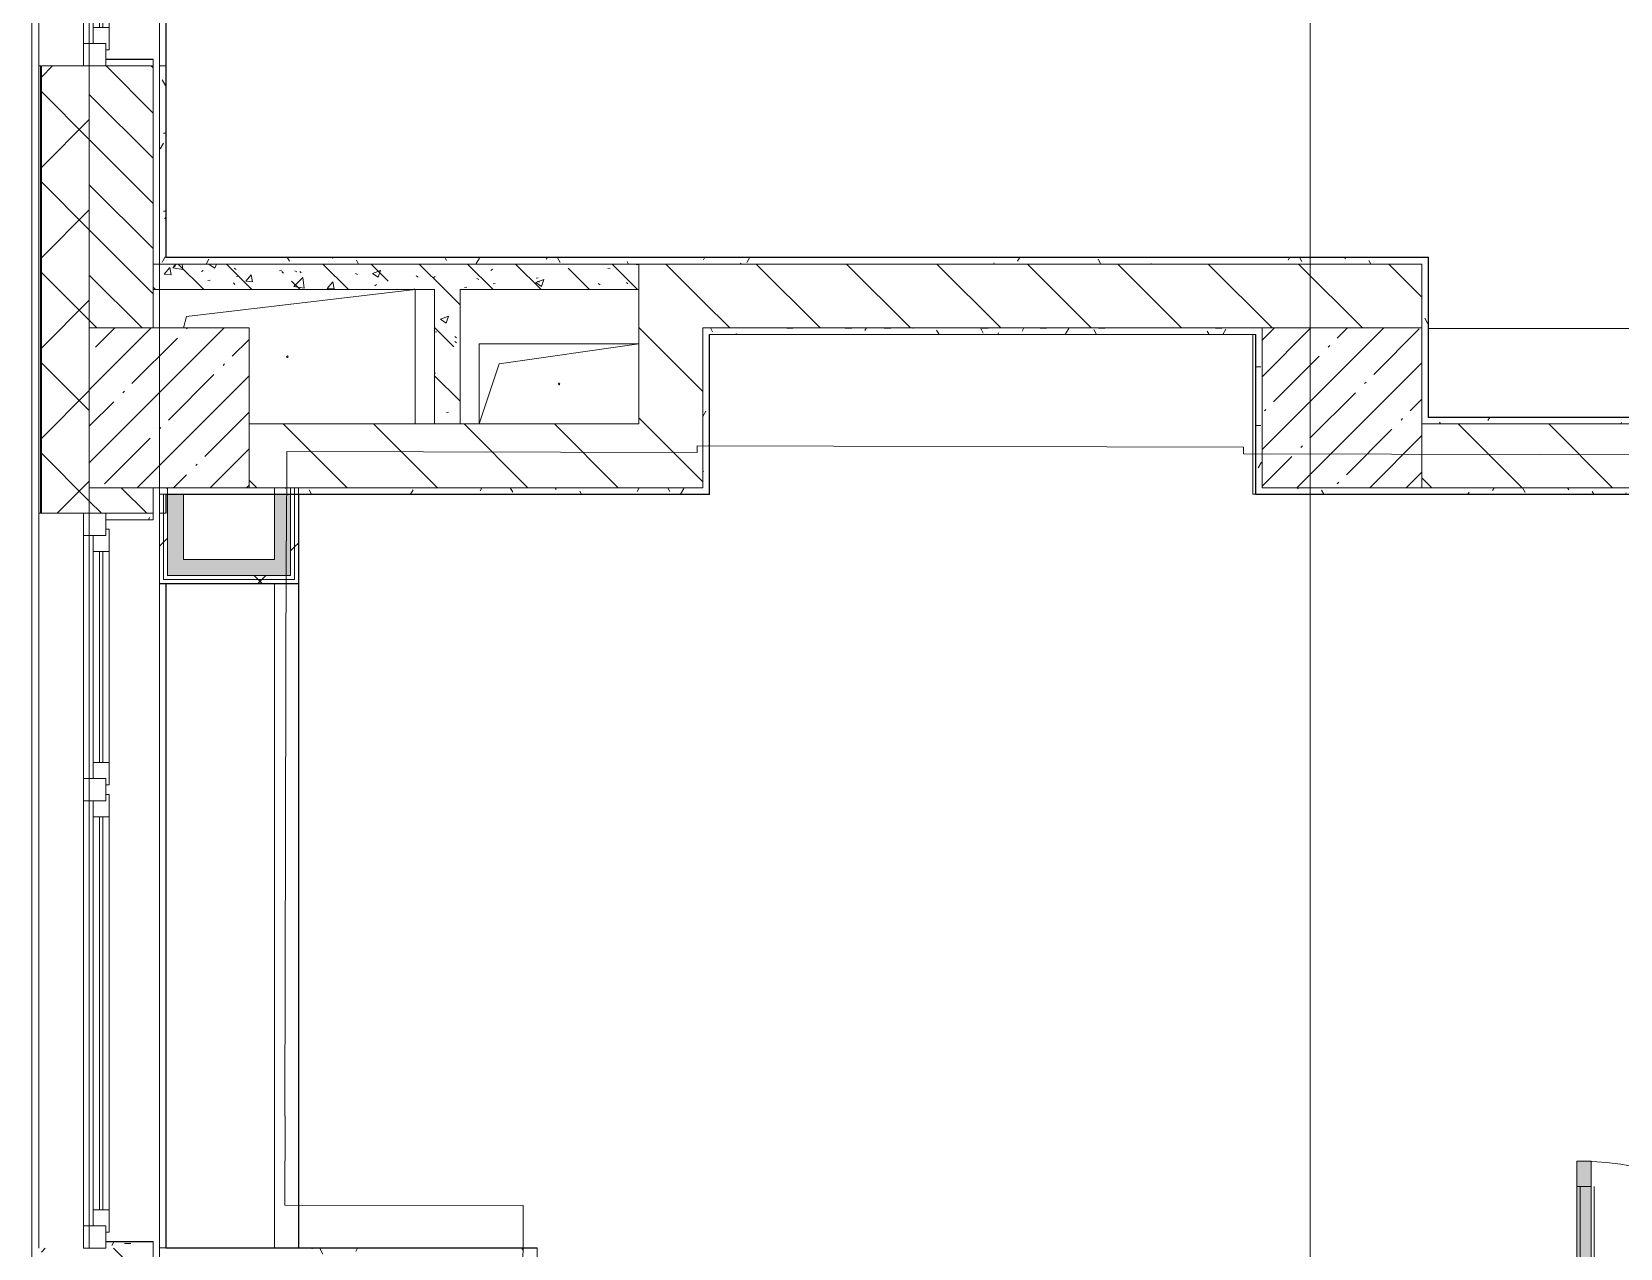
# Model space of a CAD drawing. Header units: millimetres. Extents: x -249154 to 415037, y -45458 to 354837.
# Drawn here: x -225 to 4745, y 8384 to 12191 of the extents above; entities that cross this region are included whole.
import ezdxf

# ---------------------------------------------------------------- set-up
doc = ezdxf.new("R2010")
doc.units = ezdxf.units.MM
for name, color, linetype, lineweight in [('A-AREA-BNDY', 7, 'Continuous', 5), ('A-DETL-GENF', 7, 'Continuous', 9), ('A-FLOR', 7, 'Continuous', 9), ('A-GENM', 7, 'Continuous', 9), ('A-GLAZ', 7, 'Continuous', 9), ('A-GLAZ-1', 7, 'Continuous', 5), ('A-WALL', 7, 'Continuous', 5), ('I-WALL', 7, 'Continuous', 5), ('S-COLS', 7, 'Continuous', 9), ('S-COLS-1', 7, 'Continuous', 5), ('Оси', 7, 'Continuous', 9)]:
    doc.layers.add(name, color=color, linetype=linetype, lineweight=lineweight)
for name, color, linetype, lineweight, true_color in [('A-DOOR-1', 7, 'Continuous', 5, 0xc0c0c0), ('A-WALL-1', 9, 'Continuous', 5, 0x808080), ('A-WALL-FNSH-1', 9, 'Continuous', 5, 0x808080)]:
    doc.layers.add(name, color=color, linetype=linetype, lineweight=lineweight, true_color=true_color)
doc.layers.add('A-FLOR-PATT-1', color=7, linetype='Continuous', lineweight=9, true_color=0xeef6ff, transparency=0.5)
pattern_1 = [(135, (64.7, -136.06), (-141.4214, -141.4214), [])]
pattern_2 = [(135, (64.7, -136.06), (-150.8683, -150.8683), [213.36, -35.56, 7.112, -35.56]), (135, (64.7, 14.71), (-150.8683, -150.8683), []), (50, (64.7, -136.06), (255.0577, -22.3145), [26.67, -293.37]), (355, (64.7, -136.06), (-49.3404, 267.479), [21.336, -234.696]), (100.451, (85.96, -137.92), (205.7195, 245.1636), [22.666, -249.326]), (46.184, (64.7, -64.94), (379.511, -58.86), [40.005, -440.055]), (96.636, (96.33, -69.85), (332.363, 346.399), [33.999, -373.989]), (351.184, (64.7, -64.94), (332.367, 346.395), [32.004, -352.044]), (21, (100.26, -82.72), (212.26, -143.171), [26.67, -293.37]), (326, (100.26, -82.72), (86.5224, 257.863), [21.336, -234.696]), (71.451, (117.95, -94.65), (298.784, 114.69), [22.666, -249.326]), (37.5, (64.7, -136.06), (4.32385, 118.3775), [6.706, -225.146, 6.706, -231.546, -235.585]), (37.5, (64.7, -136.06), (4.32385, 118.3775), [-470.103, 6.706, -228.879]), (7.5, (64.7, -136.06), (93.5476, 140.2533), [6.706, -129.134, 6.706, -219.812, -89.789]), (7.5, (64.7, -136.06), (93.5476, 140.2533), [-362.356, 6.706, -83.083]), (327.5, (-14.6, -136.06), (189.82734, -8.0202), [6.706, -82.194, 6.706, -270.662, -368.046]), (327.5, (-14.6, -136.06), (189.82734, -8.0202), [-366.268, 6.706, -361.34]), (317.5, (-50.16, -136.06), (207.3811, 35.5976), [6.706, -108.864, 6.706, -177.495, -261.366]), (317.5, (-50.16, -136.06), (207.3811, 35.5976), [-299.771, 6.706, -254.66])]
pattern_3 = [(0, (64.7, -136.06), (243.84, 60.96), [20.117, -162.763, 20.117, -162.763, -975.36]), (0, (64.7, -136.06), (243.84, 60.96), [-365.76, 20.117, -345.643, 20.117, -162.763, -426.72]), (0, (64.7, -136.06), (243.84, 60.96), [-914.4, 20.117, -101.803, 20.117, -284.683]), (120, (156.14, -105.58), (-174.7129, 180.69163), [20.117, -162.763, 20.117, -162.763, -975.36]), (120, (156.14, -105.58), (-174.7129, 180.69163), [-365.76, 20.117, -345.643, 20.117, -162.763, -426.72]), (120, (156.14, -105.58), (-174.7129, 180.69163), [-914.4, 20.117, -101.803, 20.117, -284.683]), (240, (186.62, 16.34), (-69.1271, -241.65163), [20.117, -162.763, 20.117, -162.763, -975.36]), (240, (186.62, 16.34), (-69.1271, -241.65163), [-365.76, 20.117, -345.643, 20.117, -162.763, -426.72]), (240, (186.62, 16.34), (-69.1271, -241.65163), [-914.4, 20.117, -101.803, 20.117, -284.683])]
pattern_4 = [(45, (64.7, -136.06), (-212.132, 212.132), []), (135, (64.7, -136.06), (-212.132, -212.132), [])]

# ---------------------------------------------------------------- blocks, each defined once
blk = doc.blocks.new('120_Окно_СКБ_2Ст - 120_Окно_СКБ_2Ст 2300х2500 _мал створка справа_-22272277-Объем проектирования 1 этажа')
at = {"layer": 'A-GLAZ'}
for p, q in [((-1150, -127), (-1150, -57)), ((-1150, -57), (-1080, -57)), ((-1080, -57), (-1080, -127)), ((250, -87), (-1080, -87)), ((-1080, -87), (-1080, -127)), ((-1030, -137), (-1030, -87)), ((200, -137), (200, -87)), ((250, -127), (250, -57)), ((250, -57), (320, -57)), ((250, -127), (250, -87)), ((320, -57), (320, -127)), ((1080, -87), (320, -87)), ((320, -87), (320, -127)), ((370, -137), (370, -87)), ((1030, -137), (1030, -87)), ((1080, -127), (1080, -57)), ((1080, -57), (1150, -57)), ((1080, -127), (1080, -87)), ((1150, -57), (1150, -127)), ((-1080, -127), (-1150, -127)), ((-1080, -127), (-1100, -127)), ((-1100, -127), (-1100, -137)), ((-1100, -137), (270, -137)), ((270, -137), (-1100, -137)), ((320, -127), (250, -127)), ((270, -127), (250, -127)), ((270, -137), (270, -127)), ((320, -127), (300, -127)), ((300, -127), (300, -137)), ((300, -137), (1100, -137)), ((1100, -137), (300, -137)), ((1150, -127), (1080, -127)), ((1100, -127), (1080, -127)), ((1100, -137), (1100, -127))]:
    blk.add_line(p, q, dxfattribs=at)
at = {"layer": 'A-GLAZ-1'}
for p, q in [((1150, -57), (-1150, -57)), ((-1130, -127), (-1100, -127)), ((-1030, -107), (200, -107)), ((200, -117), (-1030, -117)), ((270, -127), (300, -127)), ((370, -107), (1030, -107)), ((1030, -117), (370, -117)), ((1100, -127), (1130, -127))]:
    blk.add_line(p, q, dxfattribs=at)
blk = doc.blocks.new('120_Окно_СКБ_1Ст - 120_Окно_СКБ_1Ст 900х2500_h_-20664874-Объем проектирования 1 этажа')
at = {"layer": 'A-GLAZ'}
for p, q in [((-450, -127), (-450, -57)), ((-450, -57), (-380, -57)), ((-380, -57), (-380, -127)), ((380, -87), (-380, -87)), ((-380, -87), (-380, -127)), ((-330, -137), (-330, -87)), ((330, -137), (330, -87)), ((380, -127), (380, -57)), ((380, -57), (450, -57)), ((380, -127), (380, -87)), ((450, -57), (450, -127)), ((-380, -127), (-450, -127)), ((-380, -127), (-400, -127)), ((-400, -127), (-400, -137)), ((-400, -137), (400, -137)), ((400, -137), (-400, -137)), ((450, -127), (380, -127)), ((400, -127), (380, -127)), ((400, -137), (400, -127))]:
    blk.add_line(p, q, dxfattribs=at)
at = {"layer": 'A-GLAZ-1'}
for p, q in [((450, -57), (-450, -57)), ((-430, -127), (-400, -127)), ((-330, -107), (330, -107)), ((330, -117), (-330, -117)), ((400, -127), (430, -127))]:
    blk.add_line(p, q, dxfattribs=at)
blk = doc.blocks.new('BSC_Колонна _Прямоугольная - 500х500-V166-Объем проектирования 1 этажа')
at = {"layer": 'S-COLS-1'}
h = blk.add_hatch(dxfattribs=at)
h.set_pattern_fill('FP_160', color=256, style=0, pattern_type=2)
h.set_pattern_definition([(45, (-3810, -11150), (-114.0493, 114.0493), []), (45, (-3695.95, -11150), (-114.0493, 114.0493), [201.612, -40.322, 6.706, -33.617])])
h.paths.add_polyline_path([(-6.7, -250), (250, -250), (250, 250), (-250, 250), (-250, -250), (-77.7, -250)])
for p, q in [((250, 250), (-250, 250)), ((-250, 250), (-250, -250)), ((250, -250), (250, 250)), ((-250, -250), (250, -250))]:
    blk.add_line(p, q, dxfattribs=at)
blk = doc.blocks.new('GM_Отверстие прямоугольное _в плите_ - Отверстие-V173-Объем проектирования 1 этажа')
at = {"layer": 'A-GENM'}
for p, q in [((-250, -125), (-250, 125)), ((-250, 125), (250, 125)), ((250, 125), (-250, 125)), ((-250, 125), (-250, -125)), ((-187.5, 62.5), (250, 125)), ((-250, -125), (-187.5, 62.5))]:
    blk.add_line(p, q, dxfattribs=at)
for start, end in [(360, 180), (180, 360)]:
    blk.add_arc((0, 0), 2.5, start, end, dxfattribs=at)
blk = doc.blocks.new('GM_Отверстие прямоугольное _в плите_ - Отверстие-22237344-Объем проектирования 1 этажа')
at = {"layer": 'A-GENM'}
for p, q in [((-316, 126), (400, 210)), ((400, 210), (400, -210)), ((400, -210), (400, 210)), ((-325, 90), (-316, 126))]:
    blk.add_line(p, q, dxfattribs=at)
for start, end in [(360, 180), (180, 360)]:
    blk.add_arc((0, 0), 2.5, start, end, dxfattribs=at)
blk = doc.blocks.new('BSC_Колонна _Прямоугольная - 500х500-V187-Объем проектирования 1 этажа')
at = {"layer": 'S-COLS-1'}
h = blk.add_hatch(dxfattribs=at)
h.set_pattern_fill('FP_177', color=256, style=0, pattern_type=2)
h.set_pattern_definition([(45, (-140, -11150), (-114.0493, 114.0493), []), (45, (-25.95, -11150), (-114.0493, 114.0493), [201.612, -40.322, 6.706, -33.617])])
h.paths.add_polyline_path([(-227.1, -250), (250, -250), (250, 250), (-250, 250), (-250, -250)])
for p, q in [((250, 250), (-250, 250)), ((-250, 250), (-250, -250)), ((250, -250), (250, 250)), ((-250, -250), (250, -250))]:
    blk.add_line(p, q, dxfattribs=at)
blk = doc.blocks.new('Дверь_Витражная_остекление_ - ДВН_CОШ в витраже В-6-31924853-Объем проектирования 1 этажа')
at = {"layer": 'A-DETL-GENF'}
for p, q in [((-900, 60), (-855, 60)), ((-855, 60), (-855, -10)), ((900, 60), (855, 60)), ((855, 60), (855, -10)), ((-910, -930), (-910, -17)), ((-910, -17), (-910, -930)), ((-865, -10), (-900, -10)), ((-865, -10), (-900, -10)), ((-855, -10), (-900, -10)), ((-865, -930), (-865, -10)), ((-865, -930), (-865, -10)), ((855, -10), (900, -10)), ((865, -10), (900, -10)), ((865, -910), (865, -10)), ((865, -10), (865, -910)), ((900, -10), (865, -10)), ((910, -910), (910, -17)), ((910, -910), (910, -17)), ((-910, -90), (-865, -90)), ((-900, -850), (-900, -90)), ((-856, -850), (-856, -90)), ((856, -830), (856, -90)), ((910, -90), (865, -90)), ((900, -830), (900, -90)), ((910, -830), (865, -830)), ((-910, -850), (-865, -850)), ((-910, -930), (-865, -930)), ((-910, -930), (-865, -930)), ((910, -910), (865, -910)), ((865, -910), (910, -910))]:
    blk.add_line(p, q, dxfattribs=at)
at = {"layer": 'A-DOOR-1'}
for p, q in [((-910, -930), (-910, -17)), ((910, -910), (910, -17))]:
    blk.add_line(p, q, dxfattribs=at)
for centre, radius, start, end in [((-910, -10), 920, 270, 0), ((910, -10), 900, 180, 270)]:
    blk.add_arc(centre, radius, start, end, dxfattribs=at)
blk = doc.blocks.new('Зашивка приборов отопления14 - Зашивка приборов отопления-33280456-Объем проектирования 1 этажа')
at = {"layer": 'A-WALL'}
for p, q in [((37471.9, 23439), (35392.9, 23439)), ((35391.9, 23079), (37471.9, 23079)), ((37471.9, 23079), (35391.9, 23079)), ((35391.9, 23004), (37471.9, 23004))]:
    blk.add_line(p, q, dxfattribs=at)

msp = doc.modelspace()

# ---------------------------------------------------------------- hatches: boundary and pattern name
at = {"layer": 'A-FLOR-PATT-1'}
h = msp.add_hatch(color=256, dxfattribs=at)
h.paths.add_polyline_path([(12979.7, 7783.9), (13024.7, 7783.9), (13024.7, 8626.9), (12979.7, 8626.9), (12979.7, 8277.3)])
h.paths.add_polyline_path([(14244.7, 7783.9), (14289.7, 7783.9), (14289.7, 8166.9), (14244.7, 8166.9), (14244.7, 7806.5)])
h.paths.add_polyline_path([(6429.7, 7783.9), (6429.7, 8676.9), (6384.7, 8676.9), (6384.7, 7783.9)])
h.paths.add_polyline_path([(4609.7, 7783.9), (4654.7, 7783.9), (4654.7, 8656.9), (4609.7, 8656.9), (4609.7, 7836)])
h.paths.add_polyline_path([(20125, 8913.9), (20125, 8948.9), (19267.9, 8948.9), (19267.6, 8945.2), (20118, 8945.2), (20118, 8913.9)])
h.paths.add_polyline_path([(20118, 10678.9), (20125, 10678.9), (20125, 10713.9), (20118, 10713.9)])
at = {"layer": 'A-WALL'}
h = msp.add_hatch(dxfattribs=at)
h.set_pattern_fill('FP_24', color=256, style=0, pattern_type=2)
h.set_pattern_definition([(45, (64.7, -136.06), (-141.4214, 141.4214), []), (135, (64.7, -136.06), (-141.4214, -141.4214), [])])
h.paths.add_polyline_path([(-195.3, -236.1), (-45.3, -236.1), (-45.3, 3533.9), (-195.3, 3533.9), (-195.3, -230.2)])
h.paths.add_polyline_path([(-45.3, 5083.9), (-45.3, 5483.9), (-195.3, 5483.9), (-195.3, 5083.9), (-73.3, 5083.9)])
h.paths.add_polyline_path([(-45.3, 7183.9), (-45.3, 8383.9), (-195.3, 8383.9), (-195.3, 7183.9)])
h.paths.add_polyline_path([(-195.3, 10683.9), (-45.3, 10683.9), (-45.3, 12083.9), (-195.3, 12083.9), (-195.3, 10721.5)])
h.paths.add_polyline_path([(-89.6, 12983.9), (-45.3, 12983.9), (-45.9, 15213.9), (-195.3, 15213.9), (-195.3, 12983.9)])
h = msp.add_hatch(dxfattribs=at)
h.set_pattern_fill('FP_2', color=256, style=0, pattern_type=2)
h.set_pattern_definition([(135, (64.7, -136.06), (-70.7107, -70.7107), [])])
h.paths.add_polyline_path([(-45.3, 7763.9), (154.7, 7763.9), (154.7, 8383.9), (-45.3, 8383.9), (-45.3, 8336.5)])
h.paths.add_polyline_path([(-0.2, 10683.9), (154.7, 10683.9), (154.7, 10763.9), (-45.3, 10763.9), (-45.3, 10683.9)])
h.paths.add_polyline_path([(154.7, 11263.9), (154.7, 12083.9), (-45.3, 12083.9), (-45.3, 11263.9), (120.4, 11263.9)])
h.paths.add_polyline_path([(154.7, 12983.9), (154.7, 14563.9), (-45.3, 14563.9), (-45.3, 12983.9), (66.8, 12983.9)])
at = {"layer": 'I-WALL'}
h = msp.add_hatch(dxfattribs=at)
h.set_pattern_fill('FP_191', color=256, style=0, pattern_type=2)
h.set_pattern_definition(pattern_3)
h.paths.add_polyline_path([(174.7, 11483.9), (194.7, 11483.9), (194.7, 12083.9), (174.7, 12083.9), (174.7, 11516.5)])
h.paths.add_polyline_path([(194.7, 12983.9), (194.7, 14272.9), (174.7, 14293.9), (174.7, 12983.9)])
h = msp.add_hatch(dxfattribs=at)
h.set_pattern_fill('FP_191', color=256, style=0, pattern_type=2)
h.set_pattern_definition(pattern_3)
h.paths.add_polyline_path([(3604.7, 11463.9), (4144.7, 11463.9), (4144.7, 11483.9), (194.7, 11483), (174.7, 11463.9), (3595.7, 11463.9)])
h.paths.add_polyline_path([(174.7, 11463.9), (194.7, 11483.9), (174.7, 11483.9)])
h = msp.add_hatch(dxfattribs=at)
h.set_pattern_fill('FP_41', color=256, style=0, pattern_type=2)
h.set_pattern_definition(pattern_2)
h.paths.add_polyline_path([(1114.7, 11383.9), (1674.7, 11383.9), (1674.7, 11463.9), (154.7, 11463.9), (154.7, 11383.9), (1034.7, 11383.9)])
h = msp.add_hatch(dxfattribs=at)
h.set_pattern_fill('FP_23', color=256, style=0, pattern_type=2)
h.set_pattern_definition(pattern_1)
h.paths.add_polyline_path([(1874.7, 10763.9), (1874.7, 11463.9), (1674.7, 11462.2), (1674.7, 10763.9), (1805, 10763.9)])
h = msp.add_hatch(dxfattribs=at)
h.set_pattern_fill('FP_23', color=256, style=0, pattern_type=2)
h.set_pattern_definition(pattern_1)
h.paths.add_polyline_path([(3595.7, 11263.9), (4124.7, 11263.9), (4124.7, 11463.9), (1874.7, 11463.9), (1874.7, 11263.9), (3574.7, 11263.9)])
h = msp.add_hatch(dxfattribs=at)
h.set_pattern_fill('FP_191', color=256, style=0, pattern_type=2)
h.set_pattern_definition(pattern_3)
h.paths.add_polyline_path([(4124.7, 10983.9), (4144.7, 10983.9), (4144.7, 11463.9), (4124.7, 11463.9), (4124.7, 10984.1)])
h = msp.add_hatch(dxfattribs=at)
h.set_pattern_fill('FP_41', color=256, style=0, pattern_type=2)
h.set_pattern_definition(pattern_2)
h.paths.add_polyline_path([(1114.7, 10963.9), (1114.7, 11383.9), (1034.7, 11383.9), (1034.7, 10963.9)])
h = msp.add_hatch(dxfattribs=at)
h.set_pattern_fill('FP_191', color=256, style=0, pattern_type=2)
h.set_pattern_definition(pattern_3)
h.paths.add_polyline_path([(2836.5, 11243.9), (3603.7, 11243.9), (3604.7, 11263.9), (1874.7, 11263.9), (1895.7, 11243.9), (2010.3, 11243.9)])
h.paths.add_polyline_path([(1894.7, 11243.9), (1874.7, 11263.9), (1874.7, 11243.9)])
h = msp.add_hatch(dxfattribs=at)
h.set_pattern_fill('FP_191', color=256, style=0, pattern_type=2)
h.set_pattern_definition(pattern_3)
h.paths.add_polyline_path([(1874.7, 10763.9), (1894.7, 10764.2), (1894.7, 11242.9), (1874.7, 11243.7), (1874.7, 10963.9)])
h = msp.add_hatch(dxfattribs=at)
h.set_pattern_fill('FP_191', color=256, style=0, pattern_type=2)
h.set_pattern_definition(pattern_3)
h.paths.add_polyline_path([(3624.7, 11263.9), (3604.7, 11263.9), (3604.7, 11243.9)])
h.paths.add_polyline_path([(3624.7, 10763.9), (3624.7, 11263.9), (3604.7, 11242.9), (3604.7, 10763.9)])
h = msp.add_hatch(dxfattribs=at)
h.set_pattern_fill('FP_23', color=256, style=0, pattern_type=2)
h.set_pattern_definition(pattern_1)
h.paths.add_polyline_path([(773.4, 10763.9), (1674.7, 10763.9), (1674.7, 10963.9), (454.7, 10963.9), (454.7, 10763.9), (609.7, 10763.9)])
h = msp.add_hatch(dxfattribs=at)
h.set_pattern_fill('FP_191', color=256, style=0, pattern_type=2)
h.set_pattern_definition(pattern_3)
h.paths.add_polyline_path([(6304.7, 10963.9), (6303.7, 10983.9), (4144.7, 10983), (4124.7, 10963.9), (5931.1, 10963.9)])
h.paths.add_polyline_path([(4124.7, 10963.9), (4144.7, 10983.9), (4124.7, 10983.9), (4124.7, 10981.2)])
h = msp.add_hatch(dxfattribs=at)
h.set_pattern_fill('FP_23', color=256, style=0, pattern_type=2)
h.set_pattern_definition(pattern_1)
h.paths.add_polyline_path([(5931.1, 10763.9), (6324.7, 10763.9), (6324.7, 10963.9), (4124.7, 10963.9), (4124.7, 10763.9), (4744.7, 10763.9)])
h = msp.add_hatch(dxfattribs=at)
h.set_pattern_fill('FP_192', color=256, style=0, pattern_type=2)
h.set_pattern_definition(pattern_4)
h.paths.add_polyline_path([(174.7, 10476.4), (187.2, 10476.4), (187.2, 10743.9), (174.7, 10743.9), (174.7, 10488.9)])
h = msp.add_hatch(dxfattribs=at)
h.set_pattern_fill('FP_192', color=256, style=0, pattern_type=2)
h.set_pattern_definition(pattern_4)
h.paths.add_polyline_path([(199.7, 10488.9), (199.7, 10763.9), (194.7, 10763.9), (194.7, 10743.9), (187.2, 10721.4), (187.2, 10488.9), (194.7, 10488.9)])
h = msp.add_hatch(dxfattribs=at)
h.set_pattern_fill('FP_191', color=256, style=0, pattern_type=2)
h.set_pattern_definition(pattern_3)
h.paths.add_polyline_path([(1674.7, 10743.9), (1894.7, 10743.9), (1894.7, 10763.9), (199.7, 10763.9), (199.7, 10743.9), (1114.7, 10743.9)])
for points in [[(249.7, 10538.9), (249.7, 10743.9), (199.7, 10743.9), (199.7, 10538.9)], [(584.7, 10488.9), (584.7, 10743.9), (534.7, 10743.9), (534.7, 10488.9)], [(257.7, 10488.9), (534.7, 10488.9), (534.7, 10538.9), (199.7, 10538.9), (199.7, 10488.9)]]:
    msp.add_hatch(color=256, dxfattribs=at).paths.add_polyline_path(points)
h = msp.add_hatch(dxfattribs=at)
h.set_pattern_fill('FP_192', color=256, style=0, pattern_type=2)
h.set_pattern_definition(pattern_4)
h.paths.add_polyline_path([(597.2, 10476.4), (596.3, 10743.9), (584.7, 10743.9), (584.7, 10476.4)])
h = msp.add_hatch(dxfattribs=at)
h.set_pattern_fill('FP_192', color=256, style=0, pattern_type=2)
h.set_pattern_definition(pattern_4)
h.paths.add_polyline_path([(609.5, 10463.9), (609.7, 10463.9), (608.8, 10743.9), (597.2, 10743.9), (597.2, 10463.9)])
h = msp.add_hatch(dxfattribs=at)
h.set_pattern_fill('FP_191', color=256, style=0, pattern_type=2)
h.set_pattern_definition(pattern_3)
h.paths.add_polyline_path([(6824.7, 10743.9), (6844.7, 10743.9), (6844.7, 10763.9), (3604.7, 10763.9), (3604.7, 10743.9), (6641.6, 10743.9)])
h = msp.add_hatch(dxfattribs=at)
h.set_pattern_fill('FP_191', color=256, style=0, pattern_type=2)
h.set_pattern_definition(pattern_3)
h.paths.add_polyline_path([(154.7, 10663.9), (154.7, 10683.9), (6.7, 10683.9), (6.7, 10663.9), (154.1, 10663.9)])
h = msp.add_hatch(dxfattribs=at)
h.set_pattern_fill('FP_192', color=256, style=0, pattern_type=2)
h.set_pattern_definition(pattern_4)
h.paths.add_polyline_path([(534.7, 10476.4), (584.7, 10476.4), (584.7, 10488.9), (187.2, 10488.9), (187.2, 10476.4), (257.7, 10476.4)])
h = msp.add_hatch(dxfattribs=at)
h.set_pattern_fill('FP_192', color=256, style=0, pattern_type=2)
h.set_pattern_definition(pattern_4)
h.paths.add_polyline_path([(534.7, 10463.9), (597.2, 10463.9), (597.2, 10476.4), (174.7, 10476.4), (174.7, 10463.9), (257.7, 10463.9)])
h = msp.add_hatch(dxfattribs=at)
h.set_pattern_fill('FP_191', color=256, style=0, pattern_type=2)
h.set_pattern_definition(pattern_3)
h.paths.add_polyline_path([(6.7, 8383.9), (154.7, 8383.9), (154.7, 8403.9), (6.7, 8403.9)])
h = msp.add_hatch(dxfattribs=at)
h.set_pattern_fill('FP_191', color=256, style=0, pattern_type=2)
h.set_pattern_definition(pattern_3)
h.paths.add_polyline_path([(1334.7, 8363.9), (1334.7, 8383.9), (194.7, 8383.9), (194.7, 8363.9), (1254.7, 8363.9)])
h = msp.add_hatch(dxfattribs=at)
h.set_pattern_fill('FP_191', color=256, style=0, pattern_type=2)
h.set_pattern_definition(pattern_3)
h.paths.add_polyline_path([(1334.7, 7783.9), (1354.7, 7784.9), (1354.7, 8383.9), (1334.7, 8383.9), (1334.7, 7784.9)])

# ---------------------------------------------------------------- linework, layer by layer
at = {"layer": 'A-AREA-BNDY', "flags": 128}
msp.add_lwpolyline([(8228.1, 14699.4), (8108.1, 14699.7), (7134, 14702), (7133.7, 14556.8), (6816.2, 14557.5), (6807.5, 10862.5), (3566, 10870.1), (3566.1, 10891.1), (1857.1, 10895.1), (1857, 10874.1), (572.5, 10877.2), (571.9, 10597.7), (570.9, 10597.7), (566.6, 8797.7), (567.6, 8797.7), (567, 8519.2), (1312, 8517.4), (1310.6, 7917.4)], dxfattribs=at)
at = {"layer": 'A-FLOR'}
for p, q in [((194.7, 11483.9), (194.7, 14268.9)), ((4144.7, 11483.9), (195.7, 11483.9)), ((4144.7, 10983.9), (4144.7, 11483.9)), ((1895.7, 10743.9), (1895.7, 11243.9)), ((1895.7, 11243.9), (3595.7, 11243.9)), ((3595.7, 11243.9), (3595.7, 10743.9)), ((4144.7, 11261.8), (6304.7, 11261.8)), ((6303.7, 10983.9), (4145.7, 10983.9)), ((609.7, 8383.9), (609.7, 10743.9)), ((609.7, 10743.9), (1894.7, 10743.9)), ((3595.7, 10743.9), (6844.7, 10743.9)), ((174.7, 10463.9), (174.7, 8384.9)), ((534.7, 8383.9), (534.7, 10463.9))]:
    msp.add_line(p, q, dxfattribs=at)
at = {"layer": 'A-WALL'}
for p, q in [((-225.3, 7068.9), (-225.3, 15243.9)), ((-203.3, 12083.9), (-203.3, 12983.9)), ((-198.3, 12083.9), (-198.3, 10683.9)), ((-195.3, 12083.9), (-195.3, 10683.9)), ((-45.3, 11263.9), (-45.3, 12083.9)), ((154.7, 11463.9), (4124.7, 11463.9)), ((1674.7, 11463.9), (1674.7, 11383.9)), ((4124.7, 11263.9), (4124.7, 11463.9)), ((3624.7, 11263.9), (1874.7, 11263.9)), ((3603.7, 11243.9), (1894.7, 11243.9)), ((1894.7, 11243.9), (1894.7, 10763.9)), ((3604.7, 10763.9), (3604.7, 11243.9)), ((4145.7, 10983.9), (4144.7, 10983.9)), ((-45.3, 10763.9), (-45.3, 10683.9)), ((187.2, 10743.9), (187.2, 10476.4)), ((194.7, 10683.9), (194.7, 10743.9)), ((199.7, 10763.9), (199.7, 10488.9)), ((584.7, 10488.9), (584.7, 10763.9)), ((597.2, 10476.4), (597.2, 10763.9)), ((-203.3, 8383.9), (-203.3, 10683.9)), ((199.7, 10488.9), (584.7, 10488.9)), ((187.2, 10476.4), (597.2, 10476.4)), ((194.7, 8384.9), (194.7, 8383.9)), ((1354.7, 8383.9), (1354.7, 8383.9))]:
    msp.add_line(p, q, dxfattribs=at)
at = {"layer": 'A-WALL-1'}
for p, q in [((-195.3, 12083.9), (154.7, 12083.9)), ((154.7, 12103.9), (6.7, 12103.9)), ((6.7, 12103.9), (6.7, 12083.9)), ((154.7, 11263.9), (154.7, 12103.9)), ((194.7, 12083.9), (174.7, 12083.9)), ((174.7, 12083.9), (174.7, 11463.9)), ((195.7, 11483.9), (194.7, 11483.9)), ((154.7, 11383.9), (1034.7, 11383.9)), ((1034.7, 11383.9), (1034.7, 10963.9)), ((1114.7, 11383.9), (1674.7, 11383.9)), ((1114.7, 10963.9), (1114.7, 11383.9)), ((1674.7, 11383.9), (1674.7, 10963.9)), ((1874.7, 10763.9), (1874.7, 11263.9)), ((1674.7, 10963.9), (454.7, 10963.9)), ((6324.7, 10963.9), (4124.7, 10963.9)), ((154.7, 10663.9), (154.7, 10763.9)), ((174.7, 10763.9), (174.7, 10463.9)), ((195.7, 10743.9), (174.7, 10743.9)), ((249.7, 10538.9), (249.7, 10743.9)), ((454.7, 10763.9), (1874.7, 10763.9)), ((534.7, 10763.9), (534.7, 10538.9)), ((609.7, 10743.9), (609.7, 10763.9)), ((4124.7, 10763.9), (6324.7, 10763.9)), ((154.7, 10683.9), (-195.3, 10683.9)), ((6.7, 10683.9), (6.7, 10663.9)), ((6.7, 10663.9), (154.7, 10663.9)), ((174.7, 10683.9), (194.7, 10683.9)), ((534.7, 10538.9), (249.7, 10538.9)), ((154.7, 8403.9), (6.7, 8403.9)), ((6.7, 8403.9), (6.7, 8383.9)), ((154.7, 7763.9), (154.7, 8403.9)), ((194.7, 8384.9), (174.7, 8384.9)), ((174.7, 8384.9), (174.7, 8363.9)), ((1354.7, 8383.9), (194.7, 8383.9))]:
    msp.add_line(p, q, dxfattribs=at)
at = {"layer": 'A-WALL-FNSH-1'}
for p, q in [((195.7, 11484.9), (195.7, 14272.9)), ((-195.3, 12083.9), (-203.3, 12083.9)), ((-203.3, 12083.9), (-203.3, 10683.9)), ((154.7, 12104.9), (6.7, 12104.9)), ((6.7, 12104.9), (6.7, 12103.9)), ((154.7, 12103.9), (154.7, 12104.9)), ((4145.7, 11484.9), (195.7, 11484.9)), ((4145.7, 10984.9), (4145.7, 11484.9)), ((1894.7, 11242.9), (3604.7, 11242.9)), ((1895.7, 10742.9), (1895.7, 11243.9)), ((3603.7, 11243.9), (3603.7, 10742.9)), ((3604.7, 11243.9), (3603.7, 11243.9)), ((6304.7, 10984.9), (4145.7, 10984.9)), ((609.7, 10743.9), (195.7, 10743.9)), ((195.7, 10743.9), (195.7, 10683.9)), ((195.7, 10742.9), (609.7, 10742.9)), ((610.7, 10742.9), (1895.7, 10742.9)), ((610.7, 10463.9), (610.7, 10742.9)), ((1894.7, 10763.9), (1894.7, 10743.9)), ((3603.7, 10742.9), (6845.7, 10742.9)), ((3604.7, 10743.9), (3604.7, 10763.9)), ((-203.3, 10683.9), (-195.3, 10683.9)), ((6.7, 10663.9), (6.7, 10662.9)), ((6.7, 10662.9), (154.7, 10662.9)), ((154.7, 10662.9), (154.7, 10663.9)), ((194.7, 10683.9), (195.7, 10683.9)), ((610.7, 10463.9), (174.7, 10463.9)), ((174.7, 10463.9), (174.7, 10462.9)), ((174.7, 10462.9), (610.2, 10462.9)), ((610.2, 10462.9), (610.2, 10463.9)), ((154.7, 8404.9), (6.7, 8404.9)), ((6.7, 8404.9), (6.7, 8403.9)), ((154.7, 8403.9), (154.7, 8404.9)), ((1355.7, 8384.9), (195.7, 8384.9)), ((1355.7, 7784.9), (1355.7, 8384.9))]:
    msp.add_line(p, q, dxfattribs=at)
at = {"layer": 'I-WALL'}
for p, q in [((-45.3, 12083.9), (-45.3, 12983.9)), ((174.7, 12983.9), (174.7, 12083.9)), ((174.7, 11383.9), (174.7, 11263.9)), ((-45.3, 8383.9), (-45.3, 10683.9)), ((174.7, 10462.9), (174.7, 8384.9)), ((194.7, 8384.9), (194.7, 10463.9)), ((195.7, 10463.9), (195.7, 8384.9)), ((610.7, 10463.9), (610.7, 8384.9)), ((195.7, 8384.9), (194.7, 8384.9))]:
    msp.add_line(p, q, dxfattribs=at)
at = {"layer": 'Оси'}
for points in [[(3774.7, -2042.3), (3774.7, 2957.7), (3774.7, 22262), (3774.7, 27262)], [(174.7, -2042.3), (174.7, 2957.7), (174.7, 10243.9), (174.7, 15243.9)]]:
    msp.add_lwpolyline(points, dxfattribs=at)

# ---------------------------------------------------------------- block references
at = {"layer": 'A-DOOR-1', "rotation": 180}
msp.add_blockref('Дверь_Витражная_остекление_ - ДВН_CОШ в витраже В-6-31924853-Объем проектирования 1 этажа', (5519.7, 7746.9), dxfattribs=at)
at = {"layer": 'A-GENM'}
for name, p in [('GM_Отверстие прямоугольное _в плите_ - Отверстие-22237344-Объем проектирования 1 этажа', (574.7, 11173.9)), ('GM_Отверстие прямоугольное _в плите_ - Отверстие-V173-Объем проектирования 1 этажа', (1424.7, 11088.9))]:
    msp.add_blockref(name, p, dxfattribs=at)
at = {"layer": 'A-GLAZ', "color": 3, "rotation": 89.99999999999991}
for name, p in [('120_Окно_СКБ_1Ст - 120_Окно_СКБ_1Ст 900х2500_h_-20664874-Объем проектирования 1 этажа', (-120.3, 12533.9)), ('120_Окно_СКБ_2Ст - 120_Окно_СКБ_2Ст 2300х2500 _мал створка справа_-22272277-Объем проектирования 1 этажа', (-120.3, 9533.9))]:
    msp.add_blockref(name, p, dxfattribs=at)
at = {"layer": 'A-WALL', "rotation": 90.0000000000001}
msp.add_blockref('Зашивка приборов отопления14 - Зашивка приборов отопления-33280456-Объем проектирования 1 этажа', (23613.7, -27008), dxfattribs=at)
at = {"layer": 'S-COLS'}
for name, p in [('BSC_Колонна _Прямоугольная - 500х500-V187-Объем проектирования 1 этажа', (204.7, 11013.9)), ('BSC_Колонна _Прямоугольная - 500х500-V166-Объем проектирования 1 этажа', (3874.7, 11013.9))]:
    msp.add_blockref(name, p, dxfattribs=at)

doc.saveas('drawing.dxf')
